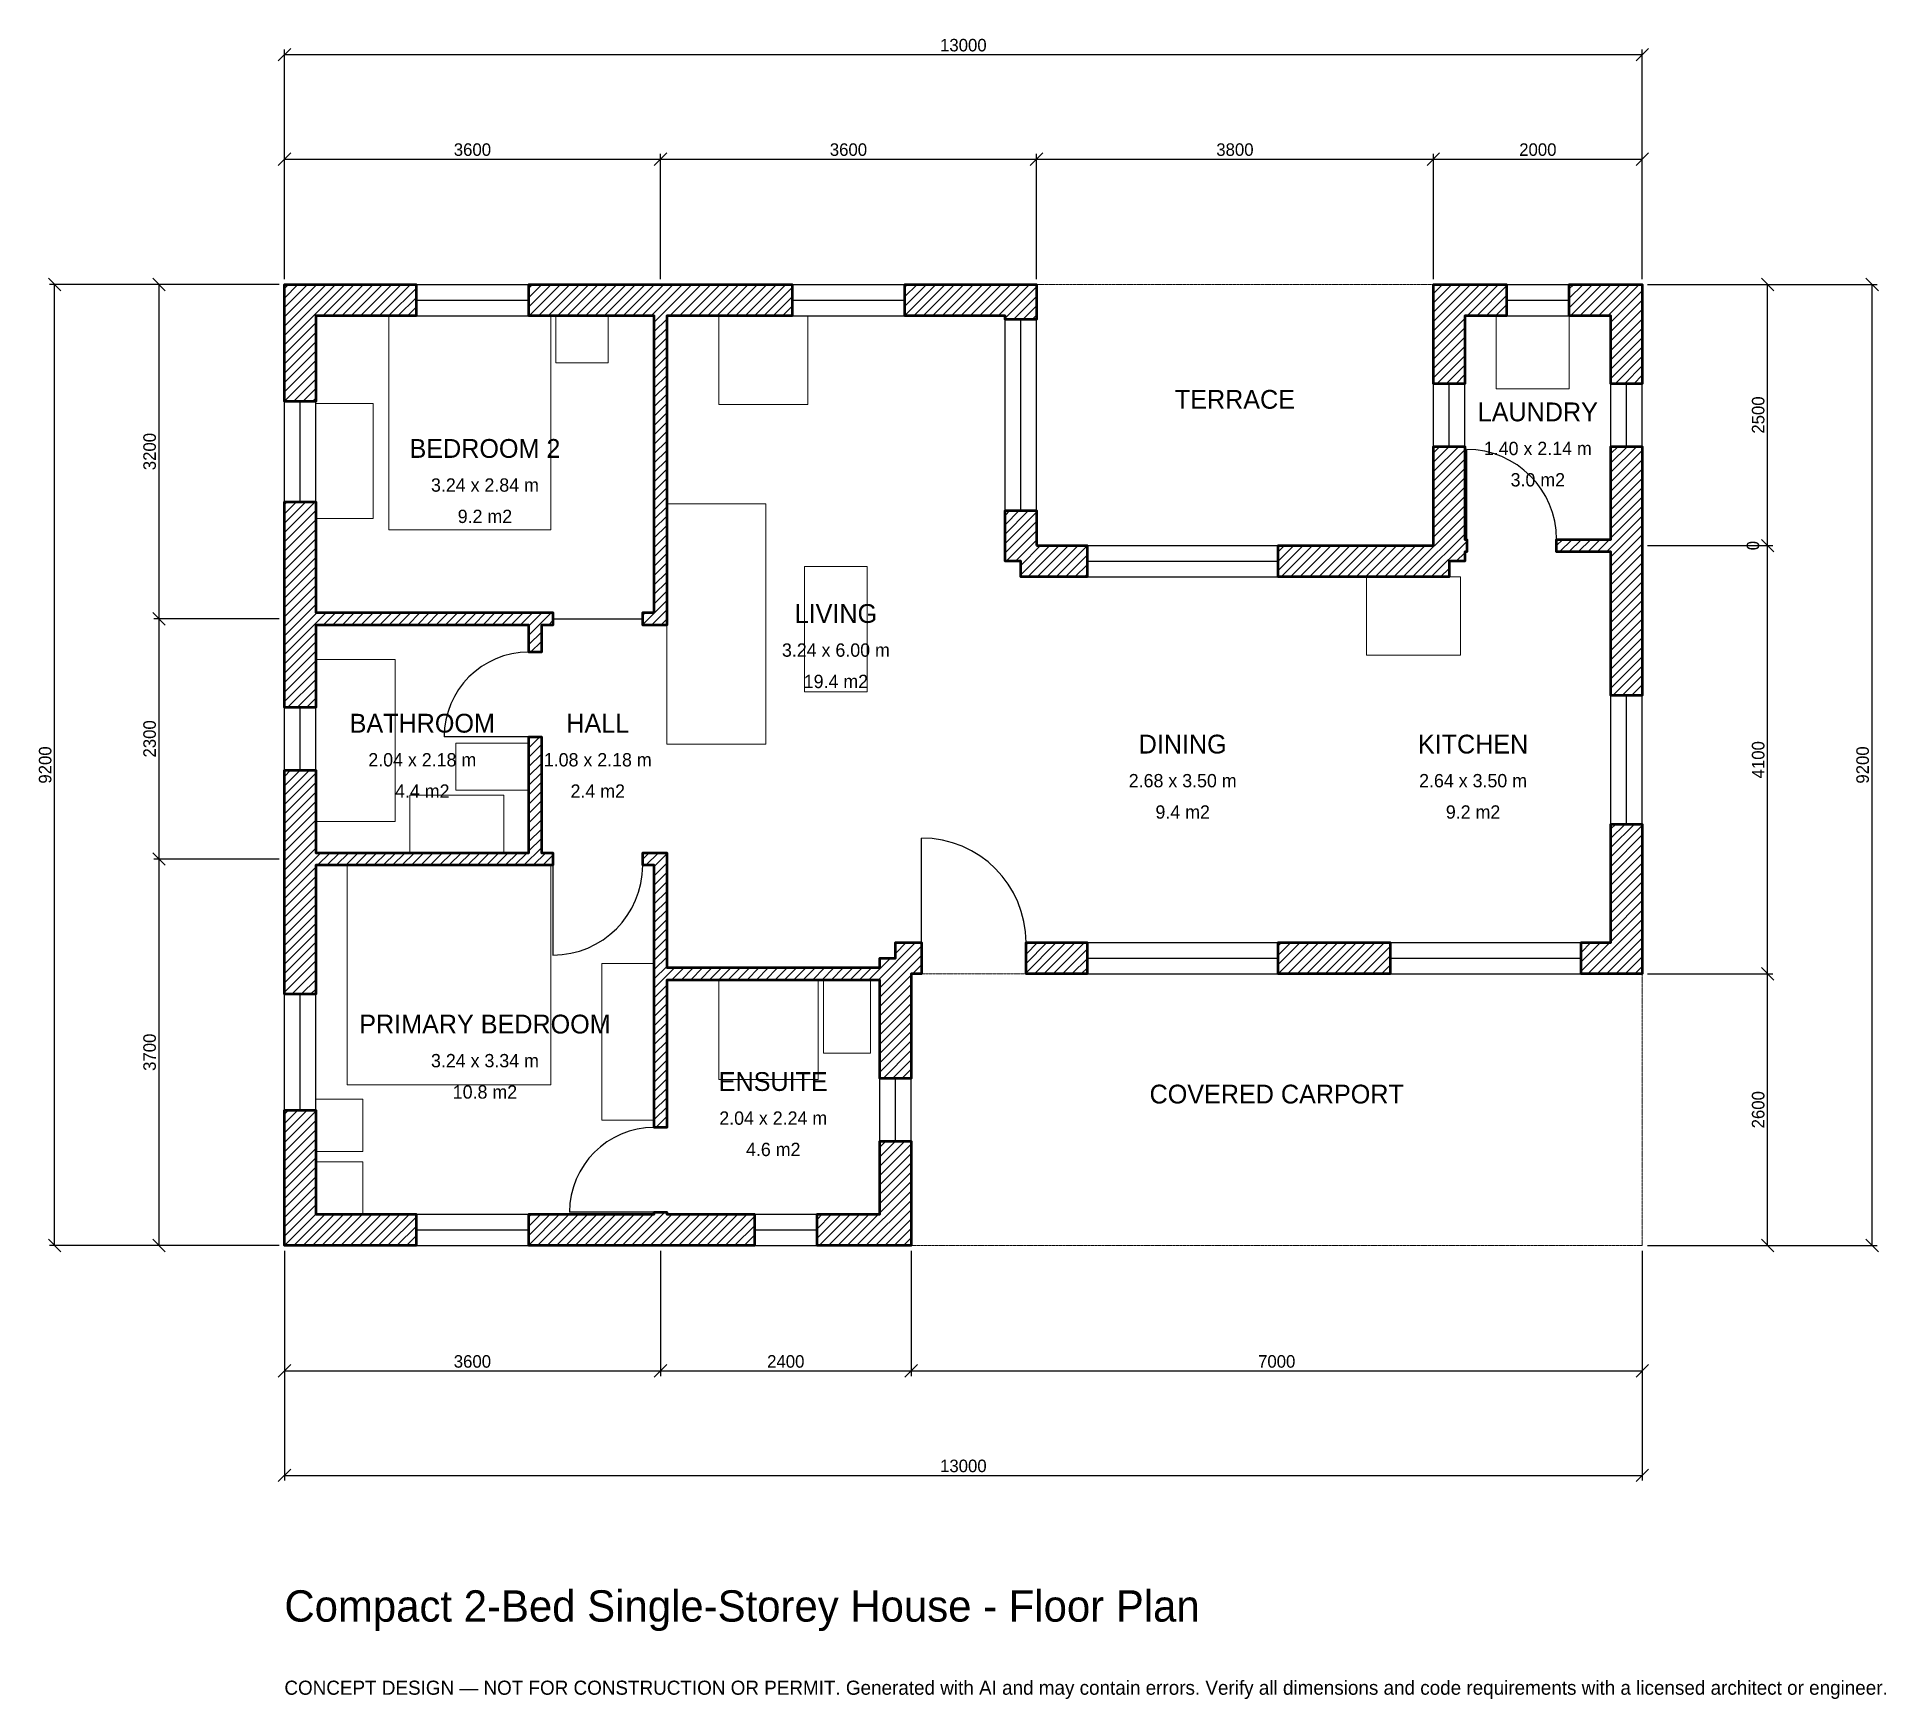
# Model space of a CAD drawing. Header units: millimetres. Extents: x -2369 to 15333, y -4341 to 11569.
import ezdxf
from ezdxf.enums import TextEntityAlignment as Align

# ---------------------------------------------------------------- set-up
doc = ezdxf.new("R2010")
doc.units = ezdxf.units.MM
doc.linetypes.add('DASHED', pattern=[1.524, 1.27, -0.254])
for name, color, linetype, lineweight in [('A-ANNO-DIMS', 1, 'Continuous', 13), ('A-ANNO-TEXT', 7, 'Continuous', 18), ('A-AREA-IDEN', 7, 'Continuous', 18), ('A-DOOR', 2, 'Continuous', 25), ('A-FLOR-FIXT', 9, 'Continuous', 13), ('A-FURN', 9, 'Continuous', 13), ('A-GLAZ', 4, 'Continuous', 25), ('A-SITE-PAVE', 8, 'Continuous', 13), ('A-WALL', 7, 'Continuous', 50), ('A-WALL-PATT', 8, 'Continuous', 13)]:
    doc.layers.add(name, color=color, linetype=linetype, lineweight=lineweight)
doc.dimstyles.new('PLAN', dxfattribs={"dimtxt": 120, "dimasz": 80, "dimexe": 50, "dimexo": 50, "dimgap": 30, "dimtad": 1, "dimdec": 0, "dimtsz": 60, "dimcen": 2.5, "dimclrd": 1, "dimclre": 1, "dimazin": 3, "dimtfac": 1, "dimtmove": 0, "dimatfit": 3})

msp = doc.modelspace()

# ---------------------------------------------------------------- hatches: boundary and pattern name
at = {"layer": 'A-WALL-PATT'}
h = msp.add_hatch(dxfattribs=at)
h.set_pattern_fill('ANSI31', color=8, scale=20)
h.paths.add_polyline_path([(3450, 0), (2340, 0), (2340, 300), (3450, 300), (3540, 300), (3540, 320), (3660, 320), (3660, 300), (3750, 300), (4500, 300), (4500, 0), (3750, 0), (3660, 0), (3660, -0.001), (3540, -0.001), (3540, 0), (3450, 0)])
h.paths.add_polyline_path([(300, 0), (300, -0.001), (0, -0.001), (0, -0.001), (0, 0), (-0.001, 0), (-0.001, 300), (0, 300), (0, 1295), (300, 1295), (300, 300), (1260, 300), (1260, 0), (300, 0)])
h.paths.add_polyline_path([(0, 3550), (0, 3640), (-0.001, 3640), (-0.001, 3760), (0, 3760), (0, 3850), (0, 4550), (300, 4550), (300, 3850), (300, 3760), (2340, 3760), (2340, 4870), (2460, 4870), (2460, 3760), (2570, 3760), (2570, 3640), (2460, 3640), (2340, 3640), (300, 3640), (300, 3550), (300, 2405), (0, 2405), (0, 3550)])
h.paths.add_polyline_path([(0, 5850), (0, 5940), (-0.001, 5940), (-0.001, 6060), (0, 6060), (0, 6150), (0, 7120), (300, 7120), (300, 6150), (300, 6060), (2340, 6060), (2460, 6060), (2570, 6060), (2570, 5940), (2460, 5940), (2460, 5680), (2340, 5680), (2340, 5940), (300, 5940), (300, 5850), (300, 5150), (0, 5150), (0, 5850)])
h.paths.add_polyline_path([(0, 8900), (-0.001, 8900), (-0.001, 9200), (0, 9200), (0, 9200.001), (0, 9200.001), (300, 9200.001), (300, 9200), (1260, 9200), (1260, 8900), (300, 8900), (300, 8080), (0, 8080), (0, 8900)])
h.paths.add_polyline_path([(3450, 9200), (3540, 9200), (3540, 9200.001), (3660, 9200.001), (3660, 9200), (3750, 9200), (4860, 9200), (4860, 8900), (3750, 8900), (3660, 8900), (3660, 5940), (3660, 5940), (3540, 5940), (3430, 5940), (3430, 6060), (3540, 6060), (3540, 8900), (3450, 8900), (2340, 8900), (2340, 9200), (3450, 9200)])
h.paths.add_polyline_path([(6900, 9200), (6900, 9200.001), (7200, 9200.001), (7200, 9200), (7200.001, 9200), (7200.001, 8900), (7200, 8900), (7200, 8865), (6900, 8865), (6900, 8900), (5940, 8900), (5940, 9200), (6900, 9200)])
h.paths.add_polyline_path([(7200, 6700), (7685, 6700), (7685, 6400), (7050, 6400), (7050, 6550), (6900, 6550), (6900, 7035), (7200, 7035), (7200, 6700)])
h.paths.add_polyline_path([(9850, 6700), (10150, 6700), (10940, 6700), (10940, 6700.001), (10999.999, 6700.001), (10999.999, 6760), (11000, 6760), (11000, 7650), (11300, 7650), (11300, 6760), (11320, 6760), (11320, 6640), (11300, 6640), (11300, 6550), (11150, 6550), (11150, 6400), (10150, 6400), (9850, 6400), (9515, 6400), (9515, 6700), (9850, 6700)])
h.paths.add_polyline_path([(11000, 8900), (10999.999, 8900), (10999.999, 9200), (11000, 9200), (11000, 9200.001), (11300, 9200.001), (11300, 9200), (11700, 9200), (11700, 8900), (11300, 8900), (11300, 8250), (11000, 8250), (11000, 8900)])
h.paths.add_polyline_path([(12700, 9200), (12700, 9200.001), (13000, 9200.001), (13000, 9200), (13000.001, 9200), (13000.001, 8900), (13000, 8900), (13000, 8250), (12700, 8250), (12700, 8900), (12300, 8900), (12300, 9200), (12700, 9200)])
h.paths.add_polyline_path([(13000, 6850), (13000, 6760), (13000.001, 6760), (13000.001, 6640), (13000, 6640), (13000, 6550), (13000, 5265), (12700, 5265), (12700, 6550), (12700, 6640), (12180, 6640), (12180, 6760), (12700, 6760), (12700, 6850), (12700, 7650), (13000, 7650), (13000, 6850)])
h.paths.add_polyline_path([(13000, 2900), (13000.001, 2900), (13000.001, 2600), (13000, 2600), (13000, 2599.999), (12700, 2599.999), (12700, 2600), (12415, 2600), (12415, 2900), (12700, 2900), (12700, 4035), (13000, 4035), (13000, 2900)])
h.paths.add_polyline_path([(10150, 2600), (9850, 2600), (9515, 2600), (9515, 2900), (9850, 2900), (10150, 2900), (10585, 2900), (10585, 2600), (10150, 2600)])
h.paths.add_polyline_path([(7350, 2600), (7100, 2600), (7100, 2900), (7350, 2900), (7685, 2900), (7685, 2600), (7350, 2600)])
h.paths.add_polyline_path([(6060, 2600), (6060, 2599.999), (6000.001, 2599.999), (6000.001, 2540), (6000, 2540), (6000, 1600), (5700, 1600), (5700, 2540), (3660, 2540), (3660, 1130), (3540, 1130), (3540, 2540), (3540, 2660), (3540, 3640), (3430, 3640), (3430, 3760), (3540, 3760), (3660, 3760), (3660, 3760), (3660, 2660), (5700, 2660), (5700, 2750), (5850, 2750), (5850, 2900), (6100, 2900), (6100, 2600), (6060, 2600)])
h.paths.add_polyline_path([(6000, 300), (6000.001, 300), (6000.001, 0), (6000, 0), (6000, -0.001), (5700, -0.001), (5700, 0), (5100, 0), (5100, 300), (5700, 300), (5700, 1000), (6000, 1000), (6000, 300)])

# ---------------------------------------------------------------- linework, layer by layer
at = {"layer": 'A-DOOR'}
for p, q in [((11320, 6760), (11320, 7620)), ((2570, 6000), (3430, 6000)), ((2340, 4870), (1530, 4870)), ((6100, 2900), (6100, 3900)), ((2570, 3640), (2570, 2780)), ((3540, 320), (2730, 320))]:
    msp.add_line(p, q, dxfattribs=at)
for centre, radius, start, end in [((11320, 6760), 860, 0, 90), ((2340, 4870), 810, 90, 180), ((6100, 2900), 1000, 0, 90), ((2570, 3640), 860, 270, 360), ((3540, 320), 810, 90, 180)]:
    msp.add_arc(centre, radius, start, end, dxfattribs=at)
at = {"layer": 'A-FLOR-FIXT'}
for points in [[(300, 4060), (1060, 4060), (1060, 5610), (300, 5610)], [(1640, 4360), (2340, 4360), (2340, 4810), (1640, 4810)], [(1200, 3760), (2100, 3760), (2100, 4310), (1200, 4310)], [(4160, 1590), (5110, 1590), (5110, 2540), (4160, 2540)], [(5160, 1840), (5610, 1840), (5610, 2540), (5160, 2540)]]:
    msp.add_lwpolyline(points, close=True, dxfattribs=at)
at = {"layer": 'A-FURN'}
for points in [[(1000, 6850), (2550, 6850), (2550, 8900), (1000, 8900)], [(2600, 8450), (3100, 8450), (3100, 8900), (2600, 8900)], [(4160, 8050), (5010, 8050), (5010, 8900), (4160, 8900)], [(11600, 8200), (12300, 8200), (12300, 8900), (11600, 8900)], [(300, 6960), (850, 6960), (850, 8060), (300, 8060)], [(3660, 4800), (4610, 4800), (4610, 7100), (3660, 7100)], [(4980, 5300), (5580, 5300), (5580, 6500), (4980, 6500)], [(10360, 5650), (11260, 5650), (11260, 6400), (10360, 6400)], [(600, 1540), (2550, 1540), (2550, 3640), (600, 3640)], [(3040, 1200), (3540, 1200), (3540, 2700), (3040, 2700)], [(300, 900), (750, 900), (750, 1400), (300, 1400)], [(300, 300), (750, 300), (750, 800), (300, 800)]]:
    msp.add_lwpolyline(points, close=True, dxfattribs=at)
at = {"layer": 'A-GLAZ'}
for p, q in [((1260, 9200), (2340, 9200)), ((1260, 9050), (2340, 9050)), ((4860, 9200), (5940, 9200)), ((4860, 9050), (5940, 9050)), ((11700, 9200), (12300, 9200)), ((11700, 9050), (12300, 9050)), ((1260, 8900), (2340, 8900)), ((4860, 8900), (5940, 8900)), ((6900, 7035), (6900, 8865)), ((7050, 7035), (7050, 8865)), ((7200, 7035), (7200, 8865)), ((11700, 8900), (12300, 8900)), ((11000, 7650), (11000, 8250)), ((11150, 7650), (11150, 8250)), ((11300, 7650), (11300, 8250)), ((12700, 7650), (12700, 8250)), ((12850, 7650), (12850, 8250)), ((13000, 7650), (13000, 8250)), ((0, 7120), (0, 8080)), ((150, 7120), (150, 8080)), ((300, 7120), (300, 8080)), ((7685, 6700), (9515, 6700)), ((7685, 6550), (9515, 6550)), ((7685, 6400), (9515, 6400)), ((0, 4550), (0, 5150)), ((150, 4550), (150, 5150)), ((300, 4550), (300, 5150)), ((12700, 4035), (12700, 5265)), ((12850, 4035), (12850, 5265)), ((13000, 4035), (13000, 5265)), ((7685, 2900), (9515, 2900)), ((10585, 2900), (12415, 2900)), ((7685, 2750), (9515, 2750)), ((10585, 2750), (12415, 2750)), ((7685, 2600), (9515, 2600)), ((10585, 2600), (12415, 2600)), ((0, 1295), (0, 2405)), ((150, 1295), (150, 2405)), ((300, 1295), (300, 2405)), ((5700, 1000), (5700, 1600)), ((5850, 1000), (5850, 1600)), ((6000, 1000), (6000, 1600)), ((1260, 300), (2340, 300)), ((4500, 300), (5100, 300)), ((1260, 150), (2340, 150)), ((1260, 0), (2340, 0)), ((4500, 150), (5100, 150)), ((4500, 0), (5100, 0))]:
    msp.add_line(p, q, dxfattribs=at)
at = {"layer": 'A-SITE-PAVE', "linetype": 'DASHED'}
for points in [[(7200, 6700), (11000, 6700), (11000, 9200), (7200, 9200)], [(6000, 0), (13000, 0), (13000, 2600), (6000, 2600)]]:
    msp.add_lwpolyline(points, close=True, dxfattribs=at)
at = {"layer": 'A-WALL'}
for points in [[(0, 8900), (-0.001, 8900), (-0.001, 9200), (0, 9200), (0, 9200.001), (0, 9200.001), (300, 9200.001), (300, 9200), (1260, 9200), (1260, 8900), (300, 8900), (300, 8080), (0, 8080), (0, 8900)], [(3450, 9200), (3540, 9200), (3540, 9200.001), (3660, 9200.001), (3660, 9200), (3750, 9200), (4860, 9200), (4860, 8900), (3750, 8900), (3660, 8900), (3660, 5940), (3660, 5940), (3540, 5940), (3430, 5940), (3430, 6060), (3540, 6060), (3540, 8900), (3450, 8900), (2340, 8900), (2340, 9200), (3450, 9200)], [(6900, 9200), (6900, 9200.001), (7200, 9200.001), (7200, 9200), (7200.001, 9200), (7200.001, 8900), (7200, 8900), (7200, 8865), (6900, 8865), (6900, 8900), (5940, 8900), (5940, 9200), (6900, 9200)], [(11000, 8900), (10999.999, 8900), (10999.999, 9200), (11000, 9200), (11000, 9200.001), (11300, 9200.001), (11300, 9200), (11700, 9200), (11700, 8900), (11300, 8900), (11300, 8250), (11000, 8250), (11000, 8900)], [(12700, 9200), (12700, 9200.001), (13000, 9200.001), (13000, 9200), (13000.001, 9200), (13000.001, 8900), (13000, 8900), (13000, 8250), (12700, 8250), (12700, 8900), (12300, 8900), (12300, 9200), (12700, 9200)], [(9850, 6700), (10150, 6700), (10940, 6700), (10940, 6700.001), (10999.999, 6700.001), (10999.999, 6760), (11000, 6760), (11000, 7650), (11300, 7650), (11300, 6760), (11320, 6760), (11320, 6640), (11300, 6640), (11300, 6550), (11150, 6550), (11150, 6400), (10150, 6400), (9850, 6400), (9515, 6400), (9515, 6700), (9850, 6700)], [(13000, 6850), (13000, 6760), (13000.001, 6760), (13000.001, 6640), (13000, 6640), (13000, 6550), (13000, 5265), (12700, 5265), (12700, 6550), (12700, 6640), (12180, 6640), (12180, 6760), (12700, 6760), (12700, 6850), (12700, 7650), (13000, 7650), (13000, 6850)], [(0, 5850), (0, 5940), (-0.001, 5940), (-0.001, 6060), (0, 6060), (0, 6150), (0, 7120), (300, 7120), (300, 6150), (300, 6060), (2340, 6060), (2460, 6060), (2570, 6060), (2570, 5940), (2460, 5940), (2460, 5680), (2340, 5680), (2340, 5940), (300, 5940), (300, 5850), (300, 5150), (0, 5150), (0, 5850)], [(7200, 6700), (7685, 6700), (7685, 6400), (7050, 6400), (7050, 6550), (6900, 6550), (6900, 7035), (7200, 7035), (7200, 6700)], [(0, 3550), (0, 3640), (-0.001, 3640), (-0.001, 3760), (0, 3760), (0, 3850), (0, 4550), (300, 4550), (300, 3850), (300, 3760), (2340, 3760), (2340, 4870), (2460, 4870), (2460, 3760), (2570, 3760), (2570, 3640), (2460, 3640), (2340, 3640), (300, 3640), (300, 3550), (300, 2405), (0, 2405), (0, 3550)], [(13000, 2900), (13000.001, 2900), (13000.001, 2600), (13000, 2600), (13000, 2599.999), (12700, 2599.999), (12700, 2600), (12415, 2600), (12415, 2900), (12700, 2900), (12700, 4035), (13000, 4035), (13000, 2900)], [(6060, 2600), (6060, 2599.999), (6000.001, 2599.999), (6000.001, 2540), (6000, 2540), (6000, 1600), (5700, 1600), (5700, 2540), (3660, 2540), (3660, 1130), (3540, 1130), (3540, 2540), (3540, 2660), (3540, 3640), (3430, 3640), (3430, 3760), (3540, 3760), (3660, 3760), (3660, 3760), (3660, 2660), (5700, 2660), (5700, 2750), (5850, 2750), (5850, 2900), (6100, 2900), (6100, 2600), (6060, 2600)], [(7350, 2600), (7100, 2600), (7100, 2900), (7350, 2900), (7685, 2900), (7685, 2600), (7350, 2600)], [(10150, 2600), (9850, 2600), (9515, 2600), (9515, 2900), (9850, 2900), (10150, 2900), (10585, 2900), (10585, 2600), (10150, 2600)], [(300, 0), (300, -0.001), (0, -0.001), (0, -0.001), (0, 0), (-0.001, 0), (-0.001, 300), (0, 300), (0, 1295), (300, 1295), (300, 300), (1260, 300), (1260, 0), (300, 0)], [(6000, 300), (6000.001, 300), (6000.001, 0), (6000, 0), (6000, -0.001), (5700, -0.001), (5700, 0), (5100, 0), (5100, 300), (5700, 300), (5700, 1000), (6000, 1000), (6000, 300)], [(3450, 0), (2340, 0), (2340, 300), (3450, 300), (3540, 300), (3540, 320), (3660, 320), (3660, 300), (3750, 300), (4500, 300), (4500, 0), (3750, 0), (3660, 0), (3660, -0.001), (3540, -0.001), (3540, 0), (3450, 0)]]:
    msp.add_lwpolyline(points, close=True, dxfattribs=at)

# ---------------------------------------------------------------- texts
at = {"layer": 'A-ANNO-TEXT'}
for s, height, p in [('Compact 2-Bed Single-Storey House - Floor Plan', 300, (0, -3600)), ('CONCEPT DESIGN — NOT FOR CONSTRUCTION OR PERMIT. Generated with AI and may contain errors. Verify all dimensions and code requirements with a licensed architect or engineer.', 135, (0, -4300))]:
    msp.add_text(s, height=height, dxfattribs=at).set_placement(p)
at = {"layer": 'A-AREA-IDEN'}
for s, height, p in [('TERRACE', 180, (9100, 8100)), ('LAUNDRY', 180, (12000, 7980)), ('BEDROOM 2', 180, (1920, 7630)), ('1.40 x 2.14 m', 127.5, (12000, 7630)), ('3.24 x 2.84 m', 127.5, (1920, 7280)), ('3.0 m2', 127.5, (12000, 7330)), ('9.2 m2', 127.5, (1920, 6980)), ('LIVING', 180, (5280, 6050)), ('3.24 x 6.00 m', 127.5, (5280, 5700)), ('19.4 m2', 127.5, (5280, 5400)), ('BATHROOM', 180, (1320, 5000)), ('HALL', 180, (3000, 5000)), ('DINING', 180, (8600, 4800)), ('KITCHEN', 180, (11380, 4800)), ('2.04 x 2.18 m', 127.5, (1320, 4650)), ('1.08 x 2.18 m', 127.5, (3000, 4650)), ('2.68 x 3.50 m', 127.5, (8600, 4450)), ('2.64 x 3.50 m', 127.5, (11380, 4450)), ('4.4 m2', 127.5, (1320, 4350)), ('2.4 m2', 127.5, (3000, 4350)), ('9.4 m2', 127.5, (8600, 4150)), ('9.2 m2', 127.5, (11380, 4150)), ('PRIMARY BEDROOM', 180, (1920, 2120)), ('3.24 x 3.34 m', 127.5, (1920, 1770)), ('ENSUITE', 180, (4680, 1570)), ('10.8 m2', 127.5, (1920, 1470)), ('COVERED CARPORT', 180, (9500, 1450)), ('2.04 x 2.24 m', 127.5, (4680, 1220)), ('4.6 m2', 127.5, (4680, 920))]:
    msp.add_text(s, height=height, dxfattribs=at).set_placement(p, align=Align.MIDDLE_CENTER)

# ---------------------------------------------------------------- dimensions: what is measured, and where the dimension line sits
at = {"layer": 'A-ANNO-DIMS'}
for base, p1, p2, text in [((0, 11400), (0, 9200), (13000, 9200), '13000'), ((0, 10400), (0, 9200), (3600, 9200), '3600'), ((3600, 10400), (3600, 9200), (7200, 9200), '3600'), ((7200, 10400), (7200, 9200), (11000, 9200), '3800'), ((11000, 10400), (11000, 9200), (13000, 9200), '2000'), ((0, -1200), (0, 0), (3600, 0), '3600'), ((0, -2200), (0, 0), (13000, 0), '13000'), ((3600, -1200), (3600, 0), (6000, 0), '2400'), ((6000, -1200), (6000, 0), (13000, 0), '7000')]:
    msp.add_linear_dim(base=base, p1=p1, p2=p2, text=text, dimstyle='PLAN', dxfattribs=at).render()
for base, p1, p2, text in [((-2200, 0), (0, 0), (0, 9200), '9200'), ((-1200, 6000), (0, 6000), (0, 9200), '3200'), ((14200, 6700), (13000, 6700), (13000, 9200), '2500'), ((15200, 0), (13000, 0), (13000, 9200), '9200'), ((14200, 2600), (13000, 2600), (13000, 6700), '4100'), ((14200, 6700), (13000, 6700), (13000, 6700), '0'), ((-1200, 3700), (0, 3700), (0, 6000), '2300'), ((-1200, 0), (0, 0), (0, 3700), '3700'), ((14200, 0), (13000, 0), (13000, 2600), '2600')]:
    msp.add_linear_dim(base=base, p1=p1, p2=p2, angle=90, text=text, dimstyle='PLAN', dxfattribs=at).render()

doc.saveas('drawing.dxf')
